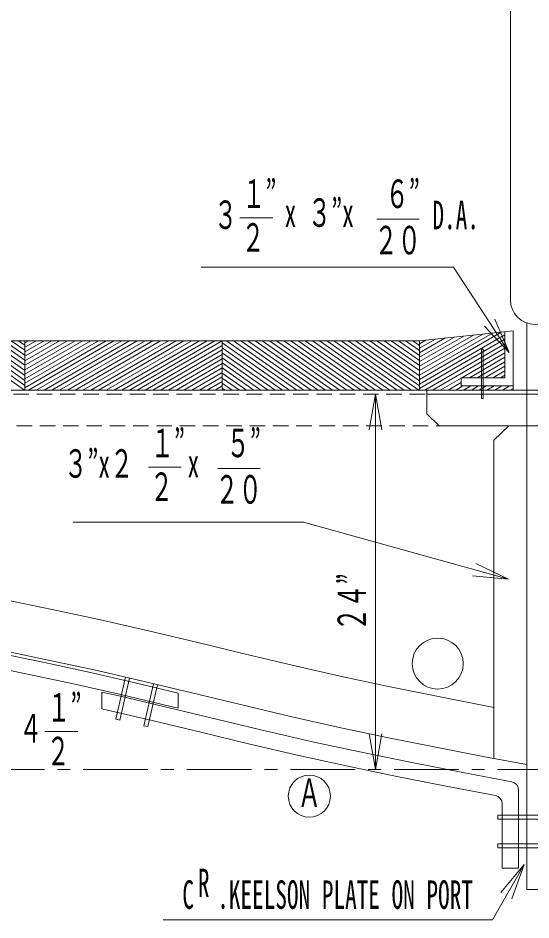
# Model space of a CAD drawing. Units: millimetres, scale not verified. Extents: x -8222 to 8222, y -5815 to 5815.
# Drawn here: x -1087 to -295, y -4725 to -3334 of the extents above; entities that cross this region are included whole.
import ezdxf
from ezdxf.enums import TextEntityAlignment as Align

# ---------------------------------------------------------------- set-up
doc = ezdxf.new("R2010")
doc.units = ezdxf.units.MM
doc.header["$LTSCALE"] = 20
doc.linetypes.add('CHAIN1', pattern=[8, 5, -1, 1, -1])
doc.linetypes.add('DASHED1', pattern=[1.8, 1.2, -0.6])
for name, color, linetype, lineweight in [('0-0_0', 3, 'Continuous', 18), ('0-1_芯', 4, 'CHAIN1', 18), ('0-2_寸法', 2, 'Continuous', 18)]:
    doc.layers.add(name, color=color, linetype=linetype, lineweight=lineweight)
doc.styles.add('ＭＳ ゴシック', font='')
doc.styles.get('ＭＳ ゴシック').set_extended_font_data('MS Gothic')

msp = doc.modelspace()

# ---------------------------------------------------------------- linework, layer by layer
at = {"layer": '0-0_0'}
for p, q in [((-326.3, -3768.47), (-325.64, -1688.45)), ((-300.9, -4678.12), (-300.9, -3804.39)), ((-466.57, -3891.67), (-339.32, -3818.2)), ((-466.57, -3884.74), (-354, -3819.76)), ((-466.57, -3877.82), (-368.69, -3821.31)), ((-466.57, -3898.6), (-334.69, -3822.46)), ((-466.57, -3870.89), (-383.38, -3822.86)), ((-466.57, -3863.96), (-398.07, -3824.41)), ((-466.57, -3857.03), (-412.76, -3825.96)), ((-334.69, -3817.71), (-334.69, -3888.8)), ((-321.99, -3816.37), (-321.99, -3907.85)), ((-1185.75, -3831.65), (-1076.92, -3907.85)), ((-1174.68, -3831.65), (-1076.17, -3900.63)), ((-1163.61, -3831.65), (-1076.17, -3892.87)), ((-1152.53, -3831.65), (-1076.17, -3885.12)), ((-1141.46, -3831.65), (-1076.17, -3877.37)), ((-1130.39, -3831.65), (-1076.17, -3869.62)), ((-1119.32, -3831.65), (-1076.17, -3861.87)), ((-1108.25, -3831.65), (-1076.17, -3854.11)), ((-1097.18, -3831.65), (-1076.17, -3846.36)), ((-1086.11, -3831.65), (-1076.17, -3838.61)), ((-1076.17, -3831.65), (-1076.17, -3907.85)), ((-1076.17, -3904.14), (-950.61, -3831.65)), ((-1076.17, -3897.22), (-962.61, -3831.65)), ((-1076.17, -3890.29), (-974.61, -3831.65)), ((-1076.17, -3883.36), (-986.61, -3831.65)), ((-1076.17, -3876.43), (-998.61, -3831.65)), ((-1076.17, -3869.5), (-1010.61, -3831.65)), ((-1076.17, -3862.57), (-1022.61, -3831.65)), ((-1076.17, -3855.65), (-1034.61, -3831.65)), ((-1076.17, -3848.72), (-1046.61, -3831.65)), ((-1076.17, -3841.79), (-1058.61, -3831.65)), ((-1076.17, -3834.86), (-1070.61, -3831.65)), ((-1070.59, -3907.85), (-938.61, -3831.65)), ((-1058.59, -3907.85), (-926.61, -3831.65)), ((-1046.59, -3907.85), (-914.61, -3831.65)), ((-1034.59, -3907.85), (-902.61, -3831.65)), ((-1022.59, -3907.85), (-890.61, -3831.65)), ((-1010.59, -3907.85), (-878.61, -3831.65)), ((-998.59, -3907.85), (-866.61, -3831.65)), ((-986.59, -3907.85), (-854.61, -3831.65)), ((-974.59, -3907.85), (-842.61, -3831.65)), ((-962.59, -3907.85), (-830.61, -3831.65)), ((-950.59, -3907.85), (-818.61, -3831.65)), ((-938.59, -3907.85), (-806.61, -3831.65)), ((-926.59, -3907.85), (-794.61, -3831.65)), ((-914.59, -3907.85), (-782.61, -3831.65)), ((-902.59, -3907.85), (-771.37, -3832.09)), ((-890.59, -3907.85), (-771.37, -3839.02)), ((-771.37, -3831.65), (-771.37, -3907.85)), ((-771.37, -3834.98), (-667.3, -3907.85)), ((-765.05, -3831.65), (-656.23, -3907.85)), ((-753.98, -3831.65), (-645.16, -3907.85)), ((-742.91, -3831.65), (-634.09, -3907.85)), ((-731.84, -3831.65), (-623.02, -3907.85)), ((-720.77, -3831.65), (-611.94, -3907.85)), ((-709.7, -3831.65), (-600.87, -3907.85)), ((-698.63, -3831.65), (-589.8, -3907.85)), ((-687.56, -3831.65), (-578.73, -3907.85)), ((-676.49, -3831.65), (-567.66, -3907.85)), ((-665.42, -3831.65), (-556.59, -3907.85)), ((-654.34, -3831.65), (-545.52, -3907.85)), ((-643.27, -3831.65), (-534.45, -3907.85)), ((-632.2, -3831.65), (-523.38, -3907.85)), ((-621.13, -3831.65), (-512.31, -3907.85)), ((-610.06, -3831.65), (-501.24, -3907.85)), ((-598.99, -3831.65), (-490.17, -3907.85)), ((-587.92, -3831.65), (-479.09, -3907.85)), ((-576.85, -3831.65), (-468.02, -3907.85)), ((-565.78, -3831.65), (-466.57, -3901.12)), ((-554.71, -3831.65), (-466.57, -3893.36)), ((-543.64, -3831.65), (-466.57, -3885.61)), ((-532.56, -3831.65), (-466.57, -3877.86)), ((-521.49, -3831.65), (-466.57, -3870.11)), ((-510.42, -3831.65), (-466.57, -3862.36)), ((-499.35, -3831.65), (-466.57, -3854.6)), ((-488.28, -3831.65), (-466.57, -3846.85)), ((-477.21, -3831.65), (-466.57, -3839.1)), ((-466.57, -3850.1), (-427.45, -3827.52)), ((-466.57, -3843.18), (-442.13, -3829.07)), ((-466.57, -3905.53), (-334.69, -3829.39)), ((-466.57, -3836.25), (-456.82, -3830.62)), ((-466.57, -3831.65), (-466.57, -3907.85)), ((-458.59, -3907.85), (-334.69, -3836.32)), ((-878.59, -3907.85), (-771.37, -3845.95)), ((-866.59, -3907.85), (-771.37, -3852.88)), ((-771.37, -3842.73), (-678.37, -3907.85)), ((-771.37, -3850.48), (-689.44, -3907.85)), ((-446.59, -3907.85), (-334.69, -3843.25)), ((-401.59, -3888.8), (-334.69, -3850.17)), ((-370.9, -3921.05), (-370.9, -3844.65)), ((-370.9, -3844.65), (-368.36, -3844.65)), ((-368.36, -3921.05), (-368.36, -3844.65)), ((-854.59, -3907.85), (-771.37, -3859.8)), ((-842.59, -3907.85), (-771.37, -3866.73)), ((-771.37, -3858.24), (-700.51, -3907.85)), ((-771.37, -3865.99), (-711.58, -3907.85)), ((-389.59, -3888.8), (-334.69, -3857.1)), ((-377.59, -3888.8), (-334.69, -3864.03)), ((-830.59, -3907.85), (-771.37, -3873.66)), ((-818.59, -3907.85), (-771.37, -3880.59)), ((-771.37, -3873.74), (-722.65, -3907.85)), ((-771.37, -3881.49), (-733.72, -3907.85)), ((-365.59, -3888.8), (-334.69, -3870.96)), ((-353.59, -3888.8), (-334.69, -3877.89)), ((-806.59, -3907.85), (-771.37, -3887.52)), ((-794.59, -3907.85), (-771.37, -3894.44)), ((-771.37, -3889.24), (-744.8, -3907.85)), ((-434.59, -3907.85), (-402.51, -3889.33)), ((-402.51, -3888.8), (-334.69, -3888.8)), ((-402.51, -3888.8), (-402.51, -3901.5)), ((-341.59, -3888.8), (-334.69, -3884.81)), ((-2612.6, -3907.85), (2035.7, -3907.85)), ((-782.59, -3907.85), (-771.37, -3901.37)), ((-771.37, -3896.99), (-755.87, -3907.85)), ((-771.37, -3904.75), (-766.94, -3907.85)), ((-422.59, -3907.85), (-402.51, -3896.26)), ((-410.59, -3907.85), (-399.59, -3901.5)), ((-402.51, -3901.5), (-321.99, -3901.5)), ((-398.59, -3907.85), (-387.59, -3901.5)), ((-386.59, -3907.85), (-375.59, -3901.5)), ((-374.59, -3907.85), (-363.59, -3901.5)), ((-362.59, -3907.85), (-351.59, -3901.5)), ((-350.59, -3907.85), (-339.59, -3901.5)), ((-338.59, -3907.85), (-327.59, -3901.5)), ((-326.59, -3907.85), (-321.99, -3905.2)), ((-455.32, -3914.2), (-121.09, -3914.2)), ((-370.9, -3921.05), (-368.36, -3921.05)), ((-351.7, -3984.89), (-328.66, -3963.11)), ((-351.7, -4476.11), (-351.7, -3984.89)), ((-920.68, -4350.79), (-935.76, -4415.53)), ((-914.5, -4352.23), (-929.58, -4416.97)), ((-877.39, -4360.88), (-892.47, -4425.61)), ((-871.21, -4362.32), (-886.29, -4427.05)), ((-957.28, -4373.71), (-957.28, -4399.66)), ((-839.29, -4398.66), (-839.29, -4375.17)), ((-440.07, -4380.21), (-351.7, -4397.32)), ((-929.58, -4416.97), (-935.76, -4415.53)), ((-886.29, -4427.05), (-892.47, -4425.61)), ((-365.58, -4473.49), (-300.9, -4485.7)), ((-313.6, -4645.17), (-313.6, -4524.86)), ((-339, -4645.17), (-339, -4545.94)), ((-345.95, -4563.44), (-224.45, -4563.44)), ((-345.95, -4569.79), (-345.95, -4563.44)), ((-345.95, -4569.79), (-224.45, -4569.79)), ((-345.95, -4614.24), (-345.95, -4607.89)), ((-345.95, -4614.24), (-224.45, -4614.24)), ((-339, -4645.17), (-313.6, -4645.17)), ((-300.9, -4678.12), (-275.5, -4678.12))]:
    msp.add_line(p, q, dxfattribs=at)
at = {"layer": '0-0_0', "color": 1, "linetype": 'DASHED1'}
msp.add_line((-1777.99, -3914.2), (-455.32, -3914.2), dxfattribs=at)
at = {"layer": '0-0_0'}
for points in [[(-1958.82, -3818.95), (-1685.77, -3831.65), (-466.57, -3831.65), (-321.99, -3816.37)], [(-455.32, -3907.85), (-455.32, -3944.35), (-436.27, -3963.11)], [(-121.09, -3907.85), (-121.09, -3944.35), (-140.14, -3963.11), (-436.27, -3963.11)], [(-1966.47, -4138.13), (-1954.58, -4140.76), (-1879.05, -4157.28), (-1803.47, -4173.61), (-1727.85, -4189.71), (-1652.17, -4205.57), (-1576.45, -4221.23), (-1500.7, -4236.7), (-1424.91, -4252.01), (-1349.09, -4267.18), (-1273.25, -4282.24), (-1197.41, -4297.28), (-1121.61, -4312.52), (-1045.9, -4328.22), (-970.34, -4344.61), (-894.97, -4361.9), (-839.29, -4375.17)], [(-1953.49, -4135.8), (-1877.97, -4152.31), (-1802.4, -4168.64), (-1726.8, -4184.74), (-1651.14, -4200.6), (-1575.43, -4216.25), (-1499.69, -4231.72), (-1423.91, -4247.03), (-1348.1, -4262.19), (-1272.26, -4277.25), (-1196.41, -4292.29), (-1120.59, -4307.54), (-1044.84, -4323.25), (-969.23, -4339.66), (-893.82, -4356.95), (-818.58, -4374.89), (-743.41, -4392.98), (-668.2, -4410.77), (-592.84, -4427.76), (-517.25, -4443.73), (-441.47, -4458.88), (-365.58, -4473.49)], [(-1966.47, -4161.53), (-1913.43, -4173.18), (-1837.8, -4189.6), (-1762.12, -4205.8), (-1686.39, -4221.77), (-1610.62, -4237.53), (-1534.8, -4253.09), (-1458.95, -4268.47), (-1383.06, -4283.71), (-1307.15, -4298.8), (-1231.23, -4313.86), (-1155.32, -4329.02), (-1079.47, -4344.53), (-1003.74, -4360.67), (-928.19, -4377.63), (-852.84, -4395.4), (-839.29, -4398.66)], [(-1407.19, -4171.37), (-1332.55, -4186.3), (-1257.89, -4201.13), (-1183.23, -4215.93), (-1108.6, -4230.93), (-1034.06, -4246.35), (-959.66, -4262.42), (-885.45, -4279.34), (-811.39, -4296.94), (-737.39, -4314.76), (-663.34, -4332.35), (-589.12, -4349.27), (-514.68, -4365.16), (-440.07, -4380.21)], [(-957.28, -4373.71), (-928.76, -4380.11), (-853.43, -4397.87), (-778.17, -4415.98), (-702.89, -4433.96), (-627.46, -4451.33), (-551.81, -4467.7), (-475.96, -4483.15), (-399.99, -4497.96), (-323.95, -4512.38)], [(-957.28, -4399.66), (-955.26, -4400.11), (-879.72, -4417.7), (-804.3, -4435.81), (-728.87, -4453.91), (-653.33, -4471.52), (-577.58, -4488.21), (-501.62, -4503.92), (-425.52, -4518.91), (-349.33, -4533.46)], [(-345.95, -4607.89), (-224.45, -4607.89), (-224.45, -4614.24)]]:
    msp.add_lwpolyline(points, dxfattribs=at)
at = {"layer": '0-0_0', "color": 1, "linetype": 'DASHED1'}
msp.add_lwpolyline([(-2688.47, -3888.3), (-2709.17, -3963.11), (2132.77, -3963.11)], dxfattribs=at)
at = {"layer": '0-0_0'}
msp.add_circle((-438.62, -4329.72), 39.36, dxfattribs=at)
for centre, radius, start, end in [((-288.2, -3768.47), 38.1, 180, 0), ((-326.3, -4524.86), 12.7, 0, 79.3143), ((-351.7, -4545.94), 12.7, 0, 79.24053)]:
    msp.add_arc(centre, radius, start, end, dxfattribs=at)
at = {"layer": '0-1_芯'}
msp.add_line((-4666.1, -4493.26), (4100.48, -4493.26), dxfattribs=at)
at = {"layer": '0-2_寸法'}
for p, q in [((-693.38, -3642.14), (-744.17, -3642.14)), ((-467.09, -3644.08), (-532.58, -3644.08)), ((-414.06, -3718.32), (-803.93, -3718.32)), ((-328.32, -3849.98), (-414.06, -3718.32)), ((-328.32, -3849.98), (-350.27, -3798.46)), ((-328.32, -3849.98), (-366.57, -3809.08)), ((-534.81, -3914.2), (-544.53, -3969.35)), ((-534.81, -3914.2), (-525.09, -3969.35)), ((-534.81, -4493.26), (-534.81, -3914.2)), ((-834.66, -4026.66), (-885.46, -4026.66)), ((-712.68, -4028.6), (-778.17, -4028.6)), ((-646.01, -4111.85), (-1001.65, -4111.85)), ((-646.01, -4111.85), (-329.37, -4199.66)), ((-329.37, -4199.66), (-379.92, -4175.55)), ((-329.37, -4199.66), (-385.11, -4194.29)), ((-994.46, -4434.57), (-1045.25, -4434.57)), ((-534.81, -4493.26), (-544.53, -4438.11)), ((-534.81, -4493.26), (-525.09, -4438.11)), ((-305.15, -4640), (-353.86, -4725.32)), ((-305.15, -4640), (-340.94, -4683.07)), ((-305.15, -4640), (-324.05, -4692.72)), ((-353.86, -4725.32), (-862.73, -4725.32))]:
    msp.add_line(p, q, dxfattribs=at)
msp.add_circle((-636.89, -4534.28), 32.5, dxfattribs=at)

# ---------------------------------------------------------------- texts
at = {"layer": '0-2_寸法', "style": 'ＭＳ ゴシック', "width": 0.6}
for s, p in [('１”', (-740.77, -3640.11)), ('６”', (-519.32, -3640.09)), ('３', (-784.18, -3672.49)), ('x ３”x', (-675.04, -3669.25)), ('D.A.', (-446.75, -3672.91)), ('２', (-741.76, -3707.52)), ('２０', (-536.51, -3711.66)), ('１”', (-882.06, -4024.63)), ('５”', (-764.91, -4024.61)), ('３”x２', (-1015.73, -4056.28)), ('x ', (-824.96, -4055.63)), ('２', (-883.05, -4092.04)), ('２０', (-782.1, -4096.18)), ('１”', (-1041.85, -4432.54)), ('４', (-1085.26, -4464.93)), ('２', (-1042.84, -4499.95)), ('Ａ', (-654.89, -4564.28)), ('R', (-809.02, -4703.31)), ('C  .KEELSON PLATE ON PORT', (-833.05, -4721.35))]:
    msp.add_text(s, height=43.99, dxfattribs=at).set_placement(p, align=Align.BOTTOM_LEFT)
msp.add_text('２４”', height=43.99, rotation=90, dxfattribs=at).set_placement((-536.01, -4279.84), align=Align.BOTTOM_LEFT)

doc.saveas('drawing.dxf')
